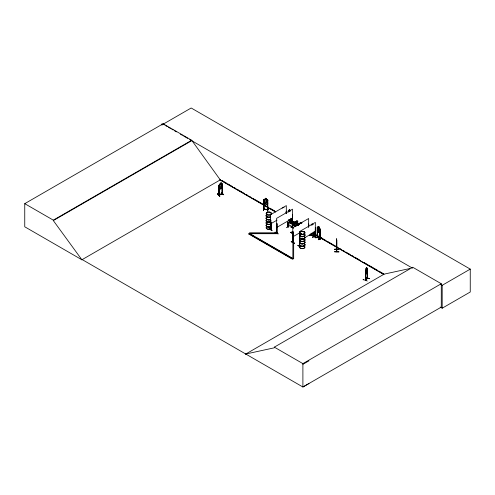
<?xml version="1.0" encoding="UTF-8"?>
<svg xmlns="http://www.w3.org/2000/svg" width="495" height="495" viewBox="0 0 495 495"><rect width="100%" height="100%" fill="white"/><g stroke="black" fill="none" stroke-linecap="round" stroke-linejoin="round"><path stroke-width="0.74" d="M336.588 243.348L336.625 242.129M336.52 244.969C336.575 248.218 336.848 240.056 336.563 243.268M334.533 251.776C340.096 251.893 341.272 251.899 334.533 251.794M336.588 243.379L336.532 245.848M334.67 249.356L338.877 249.294L334.67 249.164M336.563 241.975L336.65 238.856L336.563 245M336.841 240.261L336.854 249.616M336.711 251.491L336.563 251.819L336.68 249.424M336.563 251.485L336.606 238.856M336.68 239.444L336.557 251.602M336.872 249.616L336.736 251.769M367.451 278.128L365.644 280.368L365.694 270.957L365.681 280.331M293.95 225.417L294.061 224.216L295.459 222.063L296.202 221.958C297.78 218.672 296.561 223.165 295.527 221.519L294.946 221.748L292.953 224.86L294.946 221.748M367.463 271.409L367.203 272.714L365.718 274.391L365.489 273.512M367.42 271.396L367.259 272.745L365.694 274.323M363.695 279.613C361.672 279.805 363.831 279.329 367.296 281.036M267.133 214.62L267.176 214.255M267.028 214.514C267.251 213.729 268.129 214.879 267.418 214.217M267.356 214.595L267.801 214.415M270.555 212.825L270.134 212.794L270.443 212.578M270.301 212.813L270.555 212.751M270.555 212.689L270.134 212.794L270.412 212.627M300.589 233.603L300.88 233.628M301.121 233.696L301.003 233.529M301.022 233.801L300.638 233.813M303.868 232.155L303.924 231.908M222.503 193.854L218.889 195.086L218.926 185.223L219.31 184.691L222.082 183.75L222.527 184.035L222.119 188.317L219.297 189.238L222.119 188.317M268.81 228.77L271.947 230.348M271.947 230.225L269.552 228.857M275.146 232.223L278.147 233.788M278.134 233.949L275.003 232.347L275.171 232.068M294.296 243.113C285.052 237.767 300.62 246.869 291.171 241.647M291.295 241.566L294.29 243.255M299.685 246.59L298.033 245.433M264.2 199.299L263.755 199.683L264.219 199.337L267.362 199.621L267.832 200.098L267.838 209.917L267.38 209.868L267.863 209.831L263.699 209.49M263.699 209.156L264.064 209.552L263.705 209.503L263.767 200.252L264.138 200.289L264.157 209.534L263.816 209.069M264.138 200.289L263.742 200.339M267.838 203.092L267.368 204.194L264.175 203.866L263.767 202.678L264.212 203.829M266.483 198.402L266.428 199.59L267.108 200.036L267.108 202.139L266.428 202.969L265.159 202.839L264.485 201.867L264.485 199.763L265.159 199.46L265.122 198.266L266.483 198.402L266.483 199.535M263.315 210.592L264.052 208.203M263.34 210.641L264.083 208.253L263.334 210.449M264.181 209.119L267.826 209.472L267.838 209.917M267.356 199.646L267.789 200.104M267.449 200.63L267.82 200.667L267.449 200.63L267.424 209.874M267.368 204.194L264.188 203.841M267.486 211.068L268.228 208.488L267.51 210.895M222.088 188.286L222.459 187.042M365.496 279.997L367.469 278.196L365.514 280.306L365.471 270.468L367.439 268.426M320.147 232.037L319.813 233.009L317.549 231.654M217.571 194.059C218.14 192.951 222.323 199.596 217.571 194.065L219.706 196.131M217.744 193.83L219.842 196.088M219.867 195.927L217.763 193.811M290.707 232.31L291.994 232.143L290.936 232.631L290.707 232.31L291.951 232.304L291.945 233.213L292.248 232.279L293.516 232.118M291.945 233.213L292.533 231.549L291.994 232.334L290.707 232.501M291.704 233.077L291.951 232.495M292.533 231.549L292.291 232.316L293.288 232.174M267.337 204.15L267.795 203.086M366.17 268.271L365.799 270.115L365.842 280.189M309.462 235.434L312.586 233.634L309.616 235.354M312.562 233.782L309.585 235.496M288.238 227.007L287.929 222.274L288.232 227.019L287.799 226.722M287.898 226.667L288.09 227.081L287.83 221.84L295.756 226.419M290.899 221.766L288.566 220.436L291.301 221.741L290.887 221.68L291.227 222.193L291.196 218.357M317.493 237.043L317.19 236.87L317.598 237.303M317.536 227.143L317.19 227.384L317.184 237.216L320.185 238.912L320.178 229.03L319.195 228.077L319.195 226.951L318.174 226.413C319.473 229.389 314.164 224.922 319.82 228.467L320.147 229.055L320.147 238.912M319.881 229.581L320.259 229.674L319.881 229.581L319.844 238.732L320.005 238.343L320.29 238.85L317.295 237.142M320.29 238.516L317.524 237.154M311.435 234.469L311.305 234.543M313.818 236.177C315.649 236.963 309.004 234.995 311.182 233.145M270.617 229.21L270.542 229.569L270.821 220.232L270.449 220.331L270.821 220.232M270.716 220.17L270.858 229.383L270.418 229.507L270.449 214.762L286.308 205.604L286.308 213.376M276.81 232.786L276.94 232.557M292.613 223.975L292.508 214.75L292.31 224.136L292.39 223.777M293.195 241.975L292.762 242.074L293.089 241.975M315.092 236.957C316.088 236.387 314.467 237.643 315.525 237.161M297.13 222.503C298.733 220.046 296.654 222.663 297.854 223.449L296.288 225.93M297.885 225.176L299.091 223.319L300.36 223.486L299.605 223.629L298.559 225.244M297.94 225.213L299.116 223.332L299.685 223.146M302.068 222.88L301.09 222.317L300.36 223.486M292.786 225.609L295.521 221.97L293.04 225.776M292.854 225.671L295.267 221.803M292.966 225.714L295.521 221.97M296.066 225.776L297.835 223.288L296.251 225.881M298.169 225.274L299.413 223.375L298.77 224.749M298.658 224.699L299.413 223.375M267.671 214.459L267.356 214.199M366.145 269.385L366.108 268.247L366.807 267.56L367.067 270.864L366.127 272.77L365.799 272.219M366.145 268.259L366.807 267.56M366.238 268.333L366.634 267.913L366.238 268.711M367.463 268.389L367.271 278.431L367.469 269.057L367.624 278.233M365.496 279.941L367.271 278.196M369.437 278.741L365.725 277.577L369.511 278.66M276.662 233.034L276.643 218.338L292.508 209.181L292.403 224.117M277.002 232.99L277.014 223.808L276.643 223.907L277.014 223.808M292.254 223.703L292.254 224.037M293.089 241.882L292.867 242.463L293.164 233.133L292.793 233.232L293.164 233.133M299.543 246.25L299.524 231.555L315.389 222.397L315.123 237.235M315.086 236.932L315.42 236.765M218.796 194.659L222.094 193.755L218.858 194.64M218.796 194.993L222.459 193.867L222.527 184.035M222.156 193.65L222.503 193.52L222.193 193.656M293.164 242.327L293.059 233.071M263.724 209.404L264.181 209.453M267.405 209.453L267.405 209.787M311.423 224.724L311.095 224.953L311.411 224.681L312.104 225.12L312.073 223.938L313.05 224.501M288.269 212.2L288.579 210.424C290.163 212.306 288.752 207.201 289.253 211.254M288.263 210.647L289.253 210.876L288.758 210.975M290.206 210.251L289.222 209.694M318.174 226.413L318.211 232.106M317.221 230.385L317.524 231.679M294.859 225.943L295.948 225.305L297.346 223.152L297.111 222.484M286.042 212.794L286.308 211.173L286.413 213.438M286.147 212.856L286.413 211.229M292.39 224.111L292.607 214.805M288.542 220.238L289.742 219.533M288.269 220.207C288.802 219.706 288.294 221.172 288.641 220.226M292.768 221.11L289.804 223.028L292.91 221.358M292.799 221.296L289.847 223.028L292.78 221.259M293.603 224.495L291.258 222.967M292.236 223.69L292.638 223.61M286.345 227.694L289.328 225.998M308.391 227.168L308.657 224.074L308.762 226.339M308.49 227.23L308.762 224.13M299.797 236.963L299.624 246.355L299.648 246.003M315.197 237.353L315.389 227.96L315.519 237.192L315.123 237.272M315.228 237.334L315.494 228.016M293.059 242.234L292.762 242.408L292.793 227.663L308.657 218.505L308.657 226.277M317.326 228.003L317.375 237.167L319.956 238.423M297.885 245.563L298.052 245.279L299.846 246.3M314.127 236.165L316.986 237.792M318.718 236.121L315.612 237.928M319.85 238.72L320.24 238.807M318.761 239.741L321.874 238.089L318.78 239.71M321.738 237.854L318.768 239.555M82.244 259.609L81.922 259.801L24.75 226.79L24.75 203.662L163.127 123.769L191.695 140.258L220.263 179.883L275.672 211.872M163.127 123.769L163.127 124.196L191.188 107.997L470.25 269.113L470.25 292.007L442.19 308.206L440.185 307.042M24.75 203.662L53.318 220.151L191.695 140.258M308.954 383.551L302.897 387.003L82.207 259.59L81.879 259.776L53.318 220.578L191.695 140.685M81.879 259.776L220.584 179.697M283.084 207.238L284.093 207.782M282.144 208.185L282.422 207.98M292.861 242.284L293.677 242.284L293.677 258.761L292.273 259.095L248.861 234.03L249.437 233.411L277.478 233.411M248.861 234.03L249.437 233.696L277.478 233.696L277.478 232.941L249.437 232.941L249.437 233.696M270.449 223.919L277.058 220.108M276.643 227.496L292.508 218.338M293.547 228.306L291.611 227.186L290.992 227.273L290.992 226.71L292.137 226.048M290.992 226.71L291.611 226.623L293.547 227.743M292.793 236.82L299.401 233.009M304.815 237.656L315.389 231.555M311.38 234.667L316.967 237.792M311.176 234.314L311.38 234.908L311.454 233.3M313.991 236.078L313.985 236.437L313.991 231.833M312.586 237.068L315.73 235.639L312.611 237.099M312.753 237.346L315.587 235.527M248.861 233.745L292.273 258.811L293.677 258.47M245.446 354.21L384.151 274.125L409.705 268.568M245.768 354.018L274.335 347.806L274.335 347.144L412.712 267.251L441.28 283.74L441.28 307.11L302.897 387.003L302.897 363.633L441.28 283.74M412.712 267.913L412.391 268.104L189.703 139.534M440.866 284.545L442.19 285.312L470.25 269.113M302.897 364.301L308.954 360.849M267.783 209.583L264.181 209.218M276.767 232.792L276.742 233.145L276.909 223.746M294.989 221.803L295.54 221.581L297.78 222.874M270.598 229.538L270.555 220.386M276.792 233.114L276.748 223.963M221.308 182.884L221.296 184.084L221.89 184.264L221.89 186.368L221.296 187.469L220.182 187.84L219.588 187.141L219.588 185.037L220.182 184.462L220.145 183.311L221.308 182.884L220.12 183.286L220.145 184.437M218.957 195.067L218.833 185.835L219.161 185.73L219.217 194.993L219.161 194.554M222.063 184.746L222.459 184.709L222.063 184.746L222.119 193.997L222.137 184.821M219.236 185.798L218.833 185.835M221.451 192.728L223.728 194.801L221.605 192.704M318.211 227.595L317.716 227.694L317.716 229.798L318.211 230.979L319.127 231.499L319.621 230.874L319.621 228.77L319.127 228.115M290.998 221.939L291.029 218.908M320.005 238.677L319.987 229.519M314.096 231.778L314.127 236.375L311.176 234.649L313.725 235.936M292.291 232.124L293.288 231.988M292.248 232.471L293.516 232.31M291.116 223.016L293.529 224.383M267.486 214.316L267.145 214.378M300.613 233.888L300.979 233.943M291.178 222.175L288.269 220.541M222.428 193.786L222.391 184.641M249.437 233.225L277.478 233.225M292.861 242.569L293.677 242.569M336.569 242.637L336.68 243.979M334.67 249.294L338.877 249.375M300.88 233.492L301.269 233.708M263.748 209.503L263.767 199.652M365.706 277.447L369.518 278.673M219.198 194.875L219.161 185.73M287.991 226.846L287.929 222.274M318.211 227.972L319.127 228.492M318.211 230.076L319.127 230.596M317.493 231.697L319.844 232.99M293.653 224.334L291.091 223.066M270.852 229.136L270.449 229.154M269.453 228.956L271.965 230.385L269.528 229.024M298.009 245.471L299.828 246.454M163.127 124.196L164.458 124.963M165.788 125.73L167.118 126.497M168.442 127.265L170.435 128.415M171.765 129.183L173.095 129.95M174.426 130.717L176.418 131.868M180.403 134.17L182.395 135.321M183.725 136.088L187.71 138.383M312.073 224.012L312.982 224.538M312.821 224.631L312.234 224.291L312.234 224.668M301.721 222.998L301.133 222.657L300.886 223.041L301.467 223.381M296.944 220.745L297.94 221.327M299.661 223.134L300.366 223.542L301.09 222.317M221.921 180.465L226.592 183.162M227.929 183.936L229.934 185.093M231.264 185.86L232.601 186.634M233.937 187.401L235.942 188.558M237.278 189.331L238.609 190.105M239.945 190.872L241.95 192.029M243.286 192.803L244.617 193.57M246.621 194.727L247.958 195.5M249.294 196.268L250.625 197.041M252.629 198.198L253.966 198.965M255.302 199.739L262.647 203.977M264.646 205.134L268.655 207.448M269.985 208.216L274.663 210.913M291.351 220.553L293.356 221.71M312.716 232.885L320.061 237.124M321.391 237.897L326.069 240.595M327.399 241.362L332.077 244.066M333.407 244.833L335.412 245.99M336.749 246.764L338.085 247.531M339.421 248.304L341.42 249.461M342.757 250.229L344.093 251.002M346.092 252.159L347.428 252.926M348.765 253.7L350.101 254.467M352.106 255.624L353.436 256.398M354.773 257.165L359.444 259.869M364.122 262.567L368.125 264.875M369.462 265.648L377.475 270.27M378.805 271.043L383.483 273.741M289.024 219.582L295.032 223.053M297.037 224.21L298.367 224.978M312.388 233.071L383.823 274.317M219.823 179.821L275.418 211.916M289.482 220.04L294.841 223.134M312.927 233.572L316.942 235.892M318.285 236.666L383.922 274.564M287.83 224.13L293.776 227.564M291.914 227.013L293.195 227.75M292.533 231.74L292.291 231.412M292.867 233.553L292.867 233.745M249.437 233.411L292.854 258.477M250.105 234.085L254.783 236.783M256.119 237.557L292.854 258.761L292.898 233.287M274.335 347.144L302.897 363.633M222.063 183.794L222.484 184.06M297.879 223.437L297.798 222.83M311.077 234.741L311.052 234.383M218.926 188.242L219.316 189.263M268.247 208.636L267.51 211.025M336.544 243.67L336.581 244.295M336.569 244.969L336.581 245.848M442.19 285.312L442.19 308.206M366.764 267.548L366.739 268.736M319.127 226.988L319.127 232.625M317.598 228.158L317.629 237.334M317.493 228.22L317.524 237.39M313.83 232.384L313.725 236.294L313.725 232.446M311.349 233.362L311.38 234.908M291.611 226.623L291.611 227.186M291.301 218.295L291.332 222.131L288.536 220.325M291.227 226.846L291.227 227.409M290.93 218.202L290.93 222.057M290.237 210.233L290.206 211.377M288.368 220.108L288.368 220.442M162.007 123.682L162.007 125.198M53.318 220.151L53.318 220.578M270.691 219.44A2.661 1.534 0 0 1 267.189 219.576A2.661 1.534 0 0 1 266.508 217.59M270.66 219.57A2.617 1.51 0 0 1 267.22 219.7A2.617 1.51 0 0 1 266.545 217.744M270.654 221.537A2.605 1.504 0 0 1 267.226 221.667A2.605 1.504 0 0 1 266.551 219.724M270.66 221.692A2.617 1.51 0 0 1 267.22 221.822A2.617 1.51 0 0 1 266.545 219.867M270.691 216.915A2.661 1.534 0 0 1 267.189 217.045A2.661 1.534 0 0 1 266.508 215.059M270.666 219.149A2.624 1.516 0 0 1 267.213 219.279A2.624 1.516 0 0 1 266.539 217.324M270.666 217.045A2.624 1.516 0 0 1 267.213 217.175A2.624 1.516 0 0 1 266.539 215.22M270.691 219.31A2.661 1.534 0 0 1 267.189 219.446A2.661 1.534 0 0 1 266.508 217.46M270.691 216.785A2.661 1.534 0 0 1 267.189 216.915A2.661 1.534 0 0 1 266.508 214.929M270.66 216.618A2.617 1.51 0 0 1 267.22 216.754A2.617 1.51 0 0 1 266.545 214.799M271.112 224.792A2.661 1.534 0 0 1 268.81 227.094A2.661 1.534 0 0 1 266.508 224.792M271.081 224.947A2.617 1.51 0 0 1 268.81 227.217A2.617 1.51 0 0 1 266.545 224.947M271.087 226.976A2.63 1.516 0 0 1 268.81 229.253A2.63 1.516 0 0 1 266.533 226.976M270.654 221.915A2.605 1.504 0 0 1 267.226 222.045A2.605 1.504 0 0 1 266.551 220.096M271.087 227.063A2.63 1.516 0 0 1 268.81 229.34A2.63 1.516 0 0 1 266.533 227.063M270.672 221.797A2.63 1.516 0 0 1 267.213 221.927A2.63 1.516 0 0 1 266.533 219.966M271.47 223.028A2.661 1.534 0 0 1 268.123 224.513A2.661 1.534 0 0 1 266.508 222.261M271.081 224.526A2.617 1.51 0 0 1 268.81 226.79A2.617 1.51 0 0 1 266.545 224.526M271.433 223.177A2.624 1.516 0 0 1 268.129 224.643A2.624 1.516 0 0 1 266.539 222.422M271.112 224.662A2.661 1.534 0 0 1 268.81 226.964A2.661 1.534 0 0 1 266.508 224.662M271.47 222.899A2.661 1.534 0 0 1 268.123 224.383A2.661 1.534 0 0 1 266.508 222.131M271.34 223.146A2.617 1.51 0 0 1 267.807 224.148A2.617 1.51 0 0 1 266.545 222.001M304.543 239.091A2.63 1.516 0 0 1 302.612 241.35A2.63 1.516 0 0 1 299.729 239.456M304.802 234.902A2.624 1.516 0 0 1 302.272 236.808A2.624 1.516 0 0 1 299.735 234.902M304.796 234.475A2.617 1.51 0 0 1 302.272 236.381A2.617 1.51 0 0 1 299.741 234.475M304.796 237.427A2.617 1.51 0 0 1 302.272 239.333A2.617 1.51 0 0 1 299.741 237.427M304.574 236.907A2.661 1.534 0 0 1 302.618 239.196A2.661 1.534 0 0 1 299.698 237.278M304.574 236.777A2.661 1.534 0 0 1 302.618 239.066A2.661 1.534 0 0 1 299.698 237.142M304.796 237.006A2.617 1.51 0 0 1 302.272 238.906A2.617 1.51 0 0 1 299.741 237.006M304.574 234.376A2.661 1.534 0 0 1 302.618 236.666A2.661 1.534 0 0 1 299.698 234.748M304.574 234.246A2.661 1.534 0 0 1 302.618 236.536A2.661 1.534 0 0 1 299.698 234.618M304.543 239.178A2.63 1.516 0 0 1 302.612 241.442A2.63 1.516 0 0 1 299.729 239.543M304.796 239.778A2.617 1.51 0 0 1 302.272 241.678A2.617 1.51 0 0 1 299.741 239.778M304.543 246.293A2.63 1.516 0 0 1 302.612 248.552A2.63 1.516 0 0 1 299.729 246.659M304.543 239.277A2.63 1.516 0 0 1 302.612 241.535A2.63 1.516 0 0 1 299.729 239.642M304.802 242.105A2.624 1.516 0 0 1 302.272 244.01A2.624 1.516 0 0 1 299.735 242.105M304.796 241.678A2.617 1.51 0 0 1 302.272 243.583A2.617 1.51 0 0 1 299.741 241.678M304.796 244.629A2.617 1.51 0 0 1 302.272 246.535A2.617 1.51 0 0 1 299.741 244.629M304.574 244.109A2.661 1.534 0 0 1 302.618 246.399A2.661 1.534 0 0 1 299.698 244.474M304.574 243.979A2.661 1.534 0 0 1 302.618 246.269A2.661 1.534 0 0 1 299.698 244.344M304.796 244.208A2.617 1.51 0 0 1 302.272 246.108A2.617 1.51 0 0 1 299.741 244.208M304.574 241.579A2.661 1.534 0 0 1 302.618 243.868A2.661 1.534 0 0 1 299.698 241.95M304.574 241.449A2.661 1.534 0 0 1 302.618 243.738A2.661 1.534 0 0 1 299.698 241.82M304.543 246.386A2.624 1.516 0 0 1 302.612 248.645A2.624 1.516 0 0 1 299.735 246.751M295.948 222.342L294.55 224.495L295.459 225.021L296.858 222.868L295.948 222.342M296.988 221.092L296.74 221.475L297.322 221.816L297.575 221.432L296.988 221.092M366.739 269.113L366.127 269.763L366.127 271.866L366.739 271.211L366.739 269.113M288.368 211.285L288.641 211.439L288.368 211.285M221.098 183.218L220.38 183.831L221.098 183.218M221.296 184.462L220.182 184.839L220.182 186.943L221.296 186.565L221.296 184.462M266.205 198.631L265.388 198.544L265.388 198.922L266.205 199.002L266.205 198.631M266.428 199.968L265.159 199.838L265.159 201.941L266.428 202.071L266.428 199.968M290.008 210.369L289.42 210.035L290.008 210.74L290.008 210.369M318.966 227.087L318.372 226.747L318.966 227.459L318.966 227.087M267.504 214.743A2.611 1.51 0 0 0 271.421 213.438A2.611 1.51 0 0 0 267.504 212.126A2.611 1.51 0 0 0 267.504 214.743M267.504 214.954A2.611 1.51 0 0 0 271.421 213.642A2.611 1.51 0 0 0 267.504 212.336A2.611 1.51 0 0 0 267.504 214.954M300.96 234.073A2.624 1.516 0 0 0 304.895 232.761A2.624 1.516 0 0 0 300.96 231.45A2.624 1.516 0 0 0 300.96 234.073M300.96 234.277A2.611 1.51 0 0 0 304.883 232.972A2.611 1.51 0 0 0 300.96 231.666A2.611 1.51 0 0 0 300.96 234.277M300.954 234.147A2.63 1.516 0 0 0 304.895 232.836A2.63 1.516 0 0 0 300.954 231.524A2.63 1.516 0 0 0 300.954 234.147"/></g></svg>
